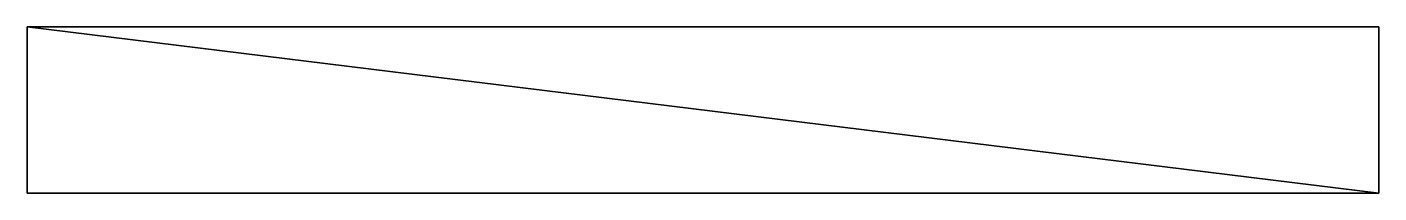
# Model space of a CAD drawing. Header units: metres. Extents: x -0.013 to 0.718, y -0.304 to -0.214.
import ezdxf

# ---------------------------------------------------------------- set-up
doc = ezdxf.new("R2010")
doc.units = ezdxf.units.M

msp = doc.modelspace()

# ---------------------------------------------------------------- meshes
at = {"layer": 'Armanisoft_0', "linetype": 'CONTINUOUS'}
mesh = msp.add_polyface(dxfattribs=at)
corners = [(-0.012957, -0.214177), (0.717988, -0.214177), (0.717988, -0.304116), (-0.012957, -0.304116), (-0.012957, -0.214177), (0.352515, 0.656886), (-0.563517, -0.717162), (1.268547, -0.717162), (-0.012957, -0.214177, 0.229421), (0.717988, -0.214177, 0.229421), (0.717988, -0.304116, 0.229421), (-0.012957, -0.304116, 0.229421), (-0.012957, -0.214177, 0.229421), (0.352515, 0.656886, 0.229421), (-0.563517, -0.717162, 0.229421), (1.268547, -0.717162, 0.229421), (-0.012957, -0.214177), (-0.012957, -0.214177, 0.229421), (0.717988, -0.214177), (0.717988, -0.214177, 0.229421), (0.717988, -0.304116), (0.717988, -0.304116, 0.229421), (-0.012957, -0.304116), (-0.012957, -0.304116, 0.229421)]
mesh.append_faces([[corners[k] for k in face] for face in [(2, 0, 1), (3, 0, 2), (10, 9, 8), (11, 10, 8), (18, 16, 17, 19), (20, 18, 19, 21), (22, 20, 21, 23), (16, 22, 23, 17)]])

doc.saveas('drawing.dxf')
